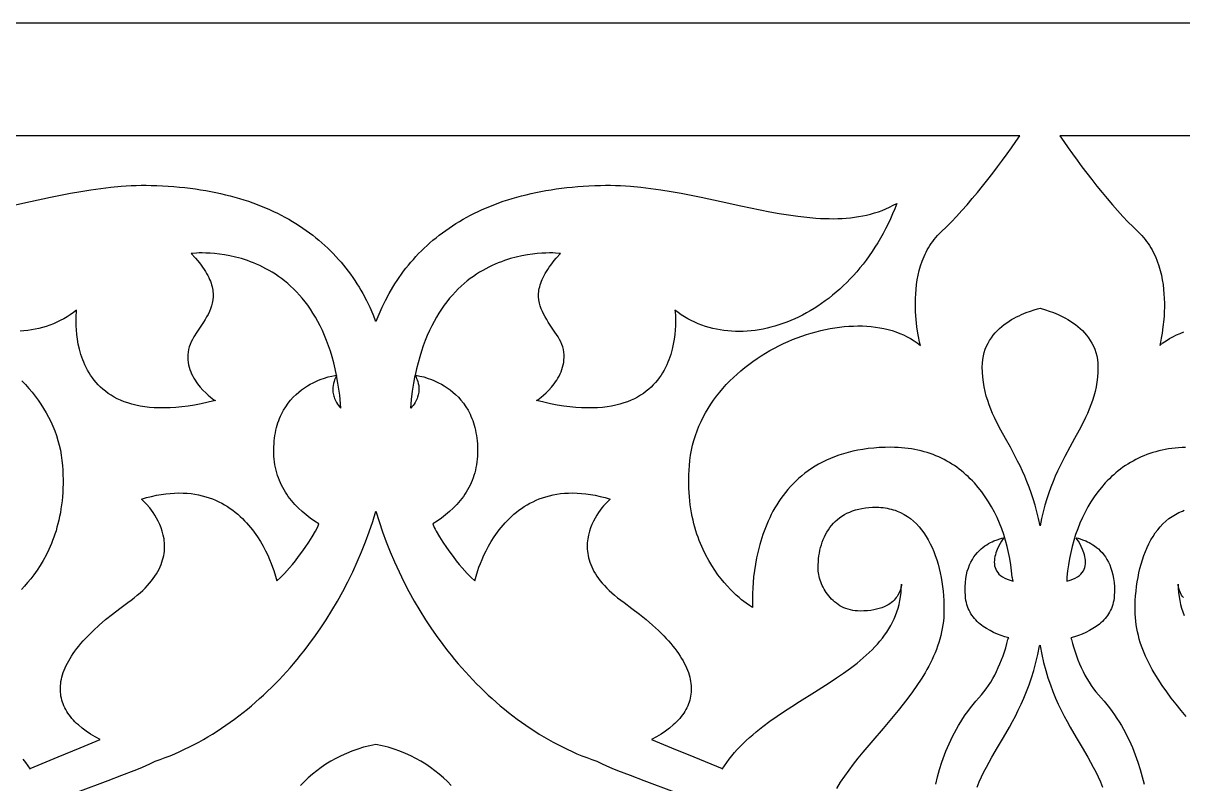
# Model space of a CAD drawing. Extents: x -54 to 62, y -44 to -4.
# Drawn here: x -27.95 to 3.61, y -24.92 to -4.2 of the extents above; entities that cross this region are included whole.
import ezdxf

# ---------------------------------------------------------------- set-up
doc = ezdxf.new("R2010")
doc.units = 0
doc.header["$MEASUREMENT"] = 0
doc.layers.add('LAYER_1', color=18, linetype='CONTINUOUS')

msp = doc.modelspace()

# ---------------------------------------------------------------- linework, layer by layer
at = {"layer": 'LAYER_1'}
for points in [[(61.976, -4.203), (-54.476, -4.203)], [(-3.112, -24.927), (-3.064, -24.73), (-3.008, -24.53), (-2.944, -24.33), (-2.873, -24.129), (-2.833, -24.028), (-2.792, -23.927), (-2.748, -23.827), (-2.702, -23.727), (-2.653, -23.627), (-2.602, -23.527), (-2.548, -23.429), (-2.492, -23.33), (-2.433, -23.233), (-2.371, -23.136), (-2.307, -23.04), (-2.239, -22.945), (-2.169, -22.851), (-2.096, -22.759), (-2.02, -22.667), (-1.94, -22.577), (-1.869, -22.497), (-1.801, -22.414), (-1.737, -22.328), (-1.675, -22.239), (-1.616, -22.147), (-1.56, -22.052), (-1.506, -21.955), (-1.456, -21.856), (-1.408, -21.754), (-1.363, -21.65), (-1.32, -21.544), (-1.28, -21.436), (-1.243, -21.326), (-1.208, -21.214), (-1.176, -21.1), (-1.146, -20.985), (-1.143, -20.973), (-1.137, -20.96), (-1.124, -20.944), (-1.228, -20.913), (-1.332, -20.878), (-1.435, -20.839), (-1.536, -20.795), (-1.634, -20.745), (-1.729, -20.691), (-1.82, -20.631), (-1.864, -20.599), (-1.906, -20.566), (-1.946, -20.531), (-1.985, -20.494), (-2.022, -20.456), (-2.058, -20.417), (-2.091, -20.375), (-2.123, -20.332), (-2.152, -20.288), (-2.179, -20.241), (-2.204, -20.193), (-2.227, -20.143), (-2.247, -20.092), (-2.264, -20.038), (-2.278, -19.982), (-2.29, -19.925), (-2.299, -19.866), (-2.304, -19.804), (-2.312, -19.675), (-2.312, -19.552), (-2.306, -19.437), (-2.293, -19.328), (-2.275, -19.226), (-2.252, -19.13), (-2.223, -19.041), (-2.191, -18.957), (-2.154, -18.88), (-2.114, -18.807), (-2.072, -18.741), (-2.026, -18.679), (-1.978, -18.622), (-1.929, -18.57), (-1.879, -18.523), (-1.827, -18.48), (-1.776, -18.441), (-1.724, -18.406), (-1.673, -18.375), (-1.623, -18.348), (-1.574, -18.324), (-1.528, -18.303), (-1.442, -18.269), (-1.369, -18.246), (-1.312, -18.232), (-1.262, -18.222), (-1.292, -18.264), (-1.323, -18.312), (-1.36, -18.375), (-1.4, -18.451), (-1.439, -18.537), (-1.474, -18.63), (-1.488, -18.679), (-1.5, -18.728), (-1.51, -18.778), (-1.515, -18.829), (-1.518, -18.88), (-1.516, -18.93), (-1.509, -18.98), (-1.497, -19.028), (-1.48, -19.076), (-1.456, -19.122), (-1.426, -19.166), (-1.39, -19.208), (-1.346, -19.247), (-1.294, -19.284), (-1.234, -19.318), (-1.165, -19.348), (-1.088, -19.374), (-1, -19.397), (-1.017, -19.35), (-1.026, -19.316), (-1.029, -19.287), (-1.046, -19.118), (-1.069, -18.95), (-1.096, -18.783), (-1.13, -18.617), (-1.168, -18.453), (-1.212, -18.291), (-1.262, -18.131), (-1.317, -17.974), (-1.377, -17.819), (-1.443, -17.668), (-1.514, -17.52), (-1.591, -17.376), (-1.674, -17.236), (-1.762, -17.1), (-1.856, -16.969), (-1.956, -16.844), (-2.061, -16.723), (-2.115, -16.665), (-2.172, -16.608), (-2.229, -16.552), (-2.288, -16.499), (-2.348, -16.446), (-2.41, -16.396), (-2.474, -16.346), (-2.538, -16.299), (-2.604, -16.253), (-2.672, -16.209), (-2.741, -16.167), (-2.811, -16.127), (-2.883, -16.088), (-2.957, -16.052), (-3.032, -16.017), (-3.108, -15.984), (-3.186, -15.953), (-3.265, -15.925), (-3.345, -15.898), (-3.428, -15.874), (-3.511, -15.851), (-3.596, -15.831), (-3.683, -15.813), (-3.771, -15.797), (-3.86, -15.784), (-3.951, -15.773), (-4.044, -15.764), (-4.138, -15.758), (-4.233, -15.755), (-4.33, -15.753), (-4.491, -15.756), (-4.648, -15.762), (-4.8, -15.774), (-4.948, -15.789), (-5.092, -15.809), (-5.231, -15.833), (-5.365, -15.861), (-5.496, -15.892), (-5.623, -15.928), (-5.745, -15.967), (-5.864, -16.009), (-5.978, -16.055), (-6.089, -16.104), (-6.196, -16.156), (-6.299, -16.211), (-6.398, -16.269), (-6.494, -16.33), (-6.586, -16.394), (-6.675, -16.46), (-6.761, -16.528), (-6.843, -16.599), (-6.921, -16.672), (-6.997, -16.747), (-7.069, -16.823), (-7.138, -16.902), (-7.205, -16.982), (-7.268, -17.064), (-7.328, -17.148), (-7.386, -17.232), (-7.44, -17.318), (-7.492, -17.405), (-7.542, -17.493), (-7.588, -17.582), (-7.632, -17.672), (-7.674, -17.762), (-7.713, -17.853), (-7.75, -17.944), (-7.785, -18.036), (-7.818, -18.127), (-7.848, -18.219), (-7.902, -18.402), (-7.949, -18.583), (-7.988, -18.762), (-8.021, -18.938), (-8.047, -19.11), (-8.068, -19.277), (-8.083, -19.438), (-8.093, -19.592), (-8.099, -19.738), (-8.102, -19.875), (-8.101, -20.002), (-8.097, -20.118), (-8.18, -20.066), (-8.275, -19.999), (-8.397, -19.903), (-8.466, -19.845), (-8.54, -19.779), (-8.618, -19.706), (-8.699, -19.625), (-8.782, -19.536), (-8.867, -19.44), (-8.953, -19.336), (-9.039, -19.223), (-9.124, -19.103), (-9.208, -18.974), (-9.29, -18.837), (-9.369, -18.692), (-9.444, -18.538), (-9.515, -18.375), (-9.549, -18.291), (-9.581, -18.204), (-9.611, -18.115), (-9.641, -18.024), (-9.668, -17.93), (-9.694, -17.835), (-9.718, -17.737), (-9.739, -17.637), (-9.759, -17.534), (-9.777, -17.429), (-9.793, -17.322), (-9.806, -17.213), (-9.817, -17.101), (-9.825, -16.987), (-9.831, -16.87), (-9.834, -16.751), (-9.834, -16.63), (-9.831, -16.506), (-9.826, -16.38), (-9.817, -16.251), (-9.804, -16.11), (-9.785, -15.97), (-9.76, -15.833), (-9.73, -15.697), (-9.694, -15.564), (-9.654, -15.433), (-9.608, -15.304), (-9.557, -15.178), (-9.501, -15.053), (-9.441, -14.932), (-9.377, -14.812), (-9.308, -14.695), (-9.235, -14.581), (-9.158, -14.468), (-9.077, -14.359), (-8.992, -14.252), (-8.904, -14.148), (-8.813, -14.046), (-8.718, -13.947), (-8.62, -13.851), (-8.519, -13.758), (-8.415, -13.668), (-8.309, -13.58), (-8.2, -13.496), (-8.089, -13.414), (-7.976, -13.335), (-7.86, -13.26), (-7.743, -13.187), (-7.624, -13.118), (-7.503, -13.052), (-7.381, -12.989), (-7.258, -12.929), (-7.133, -12.872), (-7.008, -12.819), (-6.881, -12.77), (-6.754, -12.723), (-6.627, -12.68), (-6.499, -12.641), (-6.37, -12.605), (-6.242, -12.573), (-6.114, -12.544), (-5.986, -12.519), (-5.858, -12.498), (-5.731, -12.481), (-5.605, -12.467), (-5.479, -12.457), (-5.354, -12.451), (-5.231, -12.449), (-5.108, -12.45), (-4.988, -12.456), (-4.868, -12.466), (-4.751, -12.48), (-4.635, -12.498), (-4.521, -12.52), (-4.41, -12.546), (-4.301, -12.577), (-4.194, -12.612), (-4.09, -12.651), (-3.988, -12.694), (-3.89, -12.742), (-3.795, -12.794), (-3.703, -12.851), (-3.614, -12.912), (-3.529, -12.978), (-3.55, -12.888), (-3.573, -12.783), (-3.598, -12.642), (-3.623, -12.472), (-3.645, -12.276), (-3.654, -12.17), (-3.66, -12.059), (-3.664, -11.943), (-3.665, -11.825), (-3.663, -11.703), (-3.658, -11.578), (-3.648, -11.452), (-3.633, -11.324), (-3.614, -11.196), (-3.589, -11.067), (-3.559, -10.938), (-3.523, -10.81), (-3.48, -10.684), (-3.43, -10.559), (-3.402, -10.498), (-3.372, -10.438), (-3.341, -10.378), (-3.307, -10.319), (-3.271, -10.261), (-3.234, -10.203), (-3.194, -10.147), (-3.152, -10.092), (-3.107, -10.039), (-3.061, -9.986), (-3.012, -9.935), (-2.96, -9.885), (-2.823, -9.753), (-2.684, -9.612), (-2.544, -9.464), (-2.402, -9.309), (-2.259, -9.148), (-2.117, -8.982), (-1.975, -8.812), (-1.835, -8.639), (-1.696, -8.464), (-1.56, -8.289), (-1.427, -8.113), (-1.297, -7.938), (-1.171, -7.765), (-1.05, -7.595), (-0.934, -7.429), (-0.825, -7.268), (-35.875, -7.268)], [(35.322, -7.268), (0.269, -7.268), (0.378, -7.429), (0.492, -7.595), (0.613, -7.765), (0.738, -7.938), (0.867, -8.113), (1, -8.289), (1.136, -8.464), (1.274, -8.639), (1.414, -8.812), (1.556, -8.982), (1.698, -9.148), (1.84, -9.309), (1.981, -9.464), (2.121, -9.612), (2.259, -9.753), (2.395, -9.885), (2.447, -9.935), (2.496, -9.986), (2.542, -10.039), (2.587, -10.092), (2.629, -10.147), (2.669, -10.203), (2.707, -10.261), (2.743, -10.319), (2.777, -10.378), (2.808, -10.438), (2.866, -10.559), (2.917, -10.684), (2.961, -10.81), (2.998, -10.938), (3.029, -11.067), (3.055, -11.196), (3.075, -11.324), (3.09, -11.452), (3.101, -11.578), (3.108, -11.703), (3.111, -11.825), (3.111, -11.943), (3.108, -12.059), (3.102, -12.17), (3.094, -12.276), (3.074, -12.472), (3.051, -12.642), (3.027, -12.783), (3.006, -12.888), (2.985, -12.978), (3.069, -12.912), (3.157, -12.851), (3.247, -12.794), (3.342, -12.742), (3.439, -12.694), (3.539, -12.651), (3.642, -12.612)], [(-28.283, -9.175), (-27.748, -9.058), (-27.206, -8.942), (-26.933, -8.887), (-26.66, -8.834), (-26.386, -8.785), (-26.111, -8.741), (-25.837, -8.702), (-25.562, -8.669), (-25.288, -8.644), (-25.151, -8.634), (-25.015, -8.627), (-24.878, -8.621), (-24.742, -8.618), (-24.606, -8.618), (-24.47, -8.62), (-24.312, -8.625), (-24.155, -8.632), (-24.001, -8.641), (-23.849, -8.653), (-23.699, -8.666), (-23.552, -8.681), (-23.406, -8.699), (-23.263, -8.718), (-23.121, -8.739), (-22.982, -8.763), (-22.845, -8.788), (-22.71, -8.815), (-22.577, -8.844), (-22.446, -8.874), (-22.317, -8.907), (-22.19, -8.941), (-22.065, -8.978), (-21.942, -9.016), (-21.822, -9.055), (-21.703, -9.097), (-21.586, -9.14), (-21.471, -9.185), (-21.359, -9.231), (-21.248, -9.279), (-21.139, -9.329), (-21.032, -9.381), (-20.927, -9.434), (-20.825, -9.488), (-20.724, -9.544), (-20.625, -9.602), (-20.528, -9.661), (-20.432, -9.722), (-20.339, -9.784), (-20.248, -9.847), (-20.158, -9.912), (-20.071, -9.978), (-19.985, -10.046), (-19.901, -10.115), (-19.82, -10.186), (-19.74, -10.257), (-19.661, -10.33), (-19.585, -10.405), (-19.511, -10.48), (-19.438, -10.557), (-19.367, -10.635), (-19.298, -10.715), (-19.231, -10.795), (-19.165, -10.877), (-19.102, -10.959), (-19.04, -11.043), (-18.98, -11.128), (-18.921, -11.214), (-18.865, -11.301), (-18.81, -11.389), (-18.757, -11.478), (-18.706, -11.569), (-18.608, -11.752), (-18.518, -11.939), (-18.434, -12.129), (-18.357, -12.323), (-18.35, -12.288), (-18.342, -12.323), (-18.264, -12.129), (-18.18, -11.939), (-18.089, -11.752), (-17.991, -11.569), (-17.887, -11.389), (-17.832, -11.301), (-17.775, -11.214), (-17.717, -11.128), (-17.657, -11.043), (-17.595, -10.959), (-17.532, -10.877), (-17.466, -10.795), (-17.399, -10.715), (-17.33, -10.635), (-17.259, -10.557), (-17.187, -10.48), (-17.113, -10.405), (-17.036, -10.33), (-16.958, -10.257), (-16.879, -10.186), (-16.797, -10.115), (-16.713, -10.046), (-16.628, -9.978), (-16.541, -9.912), (-16.451, -9.847), (-16.36, -9.784), (-16.267, -9.722), (-16.172, -9.661), (-16.076, -9.602), (-15.977, -9.544), (-15.876, -9.488), (-15.774, -9.434), (-15.669, -9.381), (-15.563, -9.329), (-15.454, -9.279), (-15.344, -9.231), (-15.231, -9.185), (-15.117, -9.14), (-15, -9.097), (-14.882, -9.055), (-14.761, -9.016), (-14.639, -8.978), (-14.514, -8.941), (-14.387, -8.907), (-14.259, -8.874), (-14.128, -8.844), (-13.995, -8.815), (-13.86, -8.788), (-13.723, -8.763), (-13.584, -8.739), (-13.443, -8.718), (-13.299, -8.699), (-13.154, -8.681), (-13.006, -8.666), (-12.857, -8.653), (-12.705, -8.641), (-12.551, -8.632), (-12.394, -8.625), (-12.236, -8.62), (-12.1, -8.618), (-11.964, -8.618), (-11.827, -8.621), (-11.69, -8.627), (-11.553, -8.634), (-11.416, -8.644), (-11.142, -8.669), (-10.867, -8.702), (-10.592, -8.741), (-10.317, -8.785), (-10.043, -8.834), (-9.77, -8.887), (-9.497, -8.942), (-8.955, -9.058), (-8.419, -9.175), (-7.892, -9.286), (-7.631, -9.337), (-7.373, -9.384), (-7.119, -9.425), (-6.867, -9.461), (-6.618, -9.49), (-6.374, -9.511), (-6.253, -9.519), (-6.133, -9.524), (-6.013, -9.527), (-5.895, -9.528), (-5.778, -9.525), (-5.663, -9.521), (-5.548, -9.513), (-5.434, -9.502), (-5.322, -9.489), (-5.21, -9.472), (-5.1, -9.452), (-4.992, -9.429), (-4.884, -9.403), (-4.778, -9.372), (-4.673, -9.339), (-4.57, -9.301), (-4.467, -9.259), (-4.367, -9.214), (-4.268, -9.164), (-4.17, -9.11), (-4.226, -9.255), (-4.285, -9.396), (-4.346, -9.535), (-4.41, -9.67), (-4.476, -9.803), (-4.545, -9.933), (-4.617, -10.061), (-4.69, -10.185), (-4.766, -10.306), (-4.844, -10.425), (-4.923, -10.54), (-5.005, -10.653), (-5.089, -10.762), (-5.175, -10.869), (-5.262, -10.972), (-5.351, -11.073), (-5.442, -11.17), (-5.535, -11.264), (-5.628, -11.356), (-5.724, -11.444), (-5.82, -11.529), (-5.918, -11.611), (-6.017, -11.69), (-6.117, -11.766), (-6.218, -11.838), (-6.32, -11.907), (-6.423, -11.973), (-6.527, -12.036), (-6.632, -12.096), (-6.737, -12.152), (-6.843, -12.206), (-6.95, -12.255), (-7.057, -12.302), (-7.164, -12.345), (-7.272, -12.385), (-7.38, -12.422), (-7.488, -12.455), (-7.596, -12.485), (-7.704, -12.511), (-7.812, -12.534), (-7.921, -12.554), (-8.029, -12.57), (-8.136, -12.583), (-8.244, -12.592), (-8.35, -12.598), (-8.457, -12.6), (-8.563, -12.599), (-8.668, -12.594), (-8.773, -12.586), (-8.877, -12.574), (-8.98, -12.558), (-9.082, -12.539), (-9.183, -12.516), (-9.283, -12.49), (-9.382, -12.46), (-9.48, -12.426), (-9.576, -12.389), (-9.672, -12.348), (-9.765, -12.303), (-9.858, -12.255), (-9.948, -12.202), (-10.037, -12.146), (-10.125, -12.087), (-10.21, -12.023), (-10.206, -12.062), (-10.199, -12.172), (-10.196, -12.25), (-10.195, -12.341), (-10.198, -12.444), (-10.204, -12.557), (-10.215, -12.679), (-10.231, -12.808), (-10.255, -12.943), (-10.286, -13.082), (-10.305, -13.153), (-10.326, -13.224), (-10.349, -13.296), (-10.375, -13.368), (-10.404, -13.439), (-10.435, -13.511), (-10.469, -13.582), (-10.506, -13.652), (-10.547, -13.722), (-10.59, -13.791), (-10.637, -13.858), (-10.687, -13.925), (-10.741, -13.989), (-10.799, -14.052), (-10.86, -14.113), (-10.925, -14.172), (-10.994, -14.229), (-11.068, -14.284), (-11.146, -14.335), (-11.228, -14.384), (-11.315, -14.43), (-11.406, -14.473), (-11.502, -14.512), (-11.603, -14.547), (-11.709, -14.579), (-11.82, -14.607), (-11.936, -14.631), (-12.058, -14.651), (-12.185, -14.666), (-12.318, -14.676), (-12.456, -14.682), (-12.6, -14.682), (-12.75, -14.677), (-12.907, -14.667), (-13.069, -14.651), (-13.238, -14.63), (-13.413, -14.602), (-13.594, -14.568), (-13.783, -14.528), (-13.978, -14.482), (-13.942, -14.457), (-13.848, -14.384), (-13.786, -14.332), (-13.717, -14.269), (-13.645, -14.195), (-13.57, -14.113), (-13.497, -14.021), (-13.462, -13.972), (-13.428, -13.921), (-13.395, -13.867), (-13.365, -13.812), (-13.336, -13.755), (-13.311, -13.696), (-13.288, -13.635), (-13.268, -13.573), (-13.252, -13.508), (-13.239, -13.443), (-13.231, -13.375), (-13.227, -13.306), (-13.228, -13.236), (-13.235, -13.164), (-13.246, -13.092), (-13.265, -13.022), (-13.289, -12.952), (-13.319, -12.884), (-13.353, -12.817), (-13.391, -12.749), (-13.432, -12.683), (-13.476, -12.616), (-13.658, -12.345), (-13.702, -12.276), (-13.744, -12.205), (-13.783, -12.133), (-13.819, -12.059), (-13.851, -11.983), (-13.877, -11.905), (-13.898, -11.825), (-13.913, -11.742), (-13.92, -11.657), (-13.921, -11.613), (-13.92, -11.568), (-13.916, -11.523), (-13.911, -11.477), (-13.903, -11.43), (-13.892, -11.382), (-13.879, -11.333), (-13.864, -11.284), (-13.845, -11.233), (-13.824, -11.181), (-13.801, -11.129), (-13.774, -11.075), (-13.744, -11.02), (-13.711, -10.964), (-13.674, -10.908), (-13.635, -10.85), (-13.592, -10.79), (-13.545, -10.73), (-13.495, -10.668), (-13.441, -10.605), (-13.322, -10.476), (-13.358, -10.472), (-13.461, -10.465), (-13.535, -10.462), (-13.623, -10.461), (-13.723, -10.463), (-13.834, -10.468), (-13.957, -10.477), (-14.088, -10.492), (-14.228, -10.512), (-14.376, -10.539), (-14.53, -10.573), (-14.689, -10.616), (-14.77, -10.641), (-14.852, -10.669), (-14.935, -10.699), (-15.019, -10.731), (-15.103, -10.766), (-15.187, -10.805), (-15.272, -10.846), (-15.357, -10.89), (-15.443, -10.937), (-15.528, -10.988), (-15.612, -11.041), (-15.697, -11.099), (-15.781, -11.16), (-15.864, -11.224), (-15.946, -11.293), (-16.028, -11.365), (-16.109, -11.442), (-16.188, -11.522), (-16.267, -11.607), (-16.344, -11.696), (-16.419, -11.789), (-16.493, -11.887), (-16.565, -11.989), (-16.635, -12.097), (-16.703, -12.209), (-16.768, -12.326), (-16.832, -12.448), (-16.893, -12.575), (-16.951, -12.708), (-17.007, -12.845), (-17.06, -12.989), (-17.11, -13.138), (-17.157, -13.292), (-17.201, -13.453), (-17.241, -13.619), (-17.278, -13.791), (-17.229, -13.798), (-17.152, -13.814), (-17.049, -13.839), (-16.927, -13.877), (-16.86, -13.901), (-16.79, -13.929), (-16.717, -13.961), (-16.642, -13.997), (-16.565, -14.038), (-16.488, -14.083), (-16.41, -14.133), (-16.332, -14.189), (-16.255, -14.25), (-16.18, -14.317), (-16.106, -14.39), (-16.035, -14.469), (-15.967, -14.555), (-15.903, -14.647), (-15.843, -14.746), (-15.788, -14.853), (-15.762, -14.909), (-15.738, -14.967), (-15.715, -15.027), (-15.694, -15.088), (-15.674, -15.152), (-15.656, -15.218), (-15.64, -15.286), (-15.626, -15.356), (-15.614, -15.428), (-15.604, -15.502), (-15.596, -15.578), (-15.589, -15.657), (-15.586, -15.738), (-15.584, -15.821), (-15.585, -15.906), (-15.588, -15.994), (-15.594, -16.074), (-15.602, -16.152), (-15.613, -16.228), (-15.626, -16.304), (-15.642, -16.377), (-15.661, -16.449), (-15.682, -16.52), (-15.705, -16.589), (-15.731, -16.657), (-15.759, -16.723), (-15.789, -16.788), (-15.821, -16.852), (-15.855, -16.914), (-15.892, -16.974), (-15.93, -17.033), (-15.97, -17.091), (-16.011, -17.148), (-16.055, -17.203), (-16.1, -17.257), (-16.146, -17.309), (-16.244, -17.41), (-16.347, -17.506), (-16.455, -17.597), (-16.568, -17.684), (-16.685, -17.765), (-16.805, -17.842), (-16.76, -17.938), (-16.736, -17.987), (-16.71, -18.035), (-16.618, -18.191), (-16.525, -18.339), (-16.432, -18.478), (-16.34, -18.608), (-16.25, -18.729), (-16.164, -18.841), (-16.081, -18.943), (-16.002, -19.035), (-15.864, -19.189), (-15.756, -19.302), (-15.661, -19.394), (-15.625, -19.26), (-15.577, -19.11), (-15.545, -19.018), (-15.506, -18.917), (-15.461, -18.808), (-15.409, -18.693), (-15.35, -18.572), (-15.284, -18.448), (-15.21, -18.321), (-15.128, -18.192), (-15.039, -18.064), (-14.991, -18), (-14.94, -17.937), (-14.888, -17.874), (-14.833, -17.812), (-14.776, -17.752), (-14.717, -17.692), (-14.656, -17.634), (-14.592, -17.577), (-14.525, -17.522), (-14.456, -17.469), (-14.385, -17.417), (-14.311, -17.368), (-14.235, -17.321), (-14.156, -17.277), (-14.074, -17.235), (-13.99, -17.196), (-13.903, -17.16), (-13.813, -17.127), (-13.721, -17.098), (-13.625, -17.072), (-13.527, -17.049), (-13.426, -17.031), (-13.322, -17.016), (-13.215, -17.006), (-13.105, -16.999), (-12.992, -16.998), (-12.876, -17), (-12.757, -17.008), (-12.634, -17.021), (-12.509, -17.038), (-12.38, -17.061), (-12.248, -17.09), (-12.112, -17.124), (-11.974, -17.163), (-12.04, -17.226), (-12.111, -17.302), (-12.153, -17.35), (-12.197, -17.405), (-12.244, -17.466), (-12.291, -17.532), (-12.338, -17.605), (-12.384, -17.682), (-12.428, -17.765), (-12.469, -17.853), (-12.506, -17.945), (-12.538, -18.042), (-12.565, -18.143), (-12.584, -18.248), (-12.591, -18.302), (-12.596, -18.357), (-12.598, -18.412), (-12.599, -18.469), (-12.596, -18.526), (-12.592, -18.584), (-12.584, -18.643), (-12.574, -18.702), (-12.561, -18.762), (-12.545, -18.822), (-12.525, -18.884), (-12.502, -18.945), (-12.476, -19.008), (-12.447, -19.07), (-12.414, -19.134), (-12.377, -19.197), (-12.336, -19.261), (-12.291, -19.326), (-12.242, -19.39), (-12.189, -19.456), (-12.131, -19.521), (-12.069, -19.586), (-12.002, -19.652), (-11.931, -19.718), (-11.854, -19.784), (-11.773, -19.851), (-11.687, -19.917), (-11.595, -19.983), (-11.38, -20.14), (-11.179, -20.294), (-10.992, -20.446), (-10.82, -20.595), (-10.662, -20.742), (-10.517, -20.886), (-10.449, -20.958), (-10.386, -21.028), (-10.325, -21.098), (-10.268, -21.168), (-10.213, -21.236), (-10.163, -21.304), (-10.115, -21.372), (-10.07, -21.439), (-10.029, -21.505), (-9.991, -21.57), (-9.956, -21.635), (-9.924, -21.699), (-9.895, -21.763), (-9.869, -21.826), (-9.846, -21.888), (-9.826, -21.95), (-9.809, -22.011), (-9.795, -22.071), (-9.783, -22.131), (-9.775, -22.19), (-9.769, -22.248), (-9.767, -22.306), (-9.767, -22.363), (-9.769, -22.419), (-9.775, -22.474), (-9.783, -22.529), (-9.794, -22.584), (-9.807, -22.637), (-9.823, -22.69), (-9.842, -22.742), (-9.863, -22.794), (-9.887, -22.845), (-9.913, -22.895), (-9.942, -22.945), (-9.973, -22.993), (-10.007, -23.041), (-10.043, -23.089), (-10.081, -23.135), (-10.122, -23.181), (-10.165, -23.227), (-10.21, -23.271), (-10.258, -23.315), (-10.359, -23.401), (-10.47, -23.484), (-10.589, -23.564), (-10.716, -23.641), (-10.852, -23.715), (-10.305, -23.935), (-9.696, -24.183), (-8.928, -24.499), (-8.928, -24.522), (-8.866, -24.427), (-8.802, -24.334), (-8.734, -24.243), (-8.663, -24.154), (-8.589, -24.067), (-8.513, -23.981), (-8.434, -23.898), (-8.352, -23.817), (-8.268, -23.737), (-8.182, -23.658), (-8.094, -23.581), (-8.004, -23.506), (-7.818, -23.359), (-7.627, -23.216), (-7.431, -23.078), (-7.231, -22.943), (-7.028, -22.81), (-6.823, -22.68), (-6.413, -22.422), (-6.009, -22.165), (-5.812, -22.035), (-5.62, -21.903), (-5.434, -21.768), (-5.254, -21.63), (-5.168, -21.56), (-5.083, -21.488), (-5.001, -21.416), (-4.922, -21.342), (-4.844, -21.267), (-4.77, -21.19), (-4.698, -21.112), (-4.63, -21.033), (-4.564, -20.952), (-4.502, -20.869), (-4.443, -20.784), (-4.387, -20.698), (-4.336, -20.61), (-4.288, -20.519), (-4.244, -20.426), (-4.204, -20.332), (-4.168, -20.235), (-4.136, -20.135), (-4.109, -20.033), (-4.087, -19.929), (-4.069, -19.822), (-4.056, -19.712), (-4.049, -19.6), (-4.046, -19.484), (-4.048, -19.516), (-4.053, -19.552), (-4.064, -19.598), (-4.08, -19.653), (-4.105, -19.715), (-4.14, -19.78), (-4.162, -19.814), (-4.186, -19.848), (-4.214, -19.882), (-4.246, -19.916), (-4.281, -19.949), (-4.32, -19.982), (-4.363, -20.013), (-4.411, -20.043), (-4.463, -20.072), (-4.519, -20.098), (-4.581, -20.123), (-4.648, -20.145), (-4.72, -20.164), (-4.798, -20.181), (-4.881, -20.194), (-4.971, -20.204), (-5.066, -20.21), (-5.168, -20.212), (-5.238, -20.21), (-5.306, -20.204), (-5.371, -20.194), (-5.435, -20.181), (-5.496, -20.164), (-5.555, -20.144), (-5.612, -20.121), (-5.666, -20.095), (-5.719, -20.067), (-5.769, -20.035), (-5.817, -20.001), (-5.863, -19.965), (-5.907, -19.927), (-5.948, -19.887), (-5.987, -19.845), (-6.024, -19.802), (-6.059, -19.757), (-6.092, -19.711), (-6.122, -19.664), (-6.15, -19.616), (-6.176, -19.567), (-6.199, -19.518), (-6.221, -19.468), (-6.24, -19.418), (-6.257, -19.368), (-6.272, -19.318), (-6.284, -19.269), (-6.294, -19.22), (-6.302, -19.171), (-6.308, -19.123), (-6.311, -19.076), (-6.312, -19.031), (-6.311, -18.95), (-6.307, -18.87), (-6.3, -18.79), (-6.291, -18.712), (-6.279, -18.634), (-6.264, -18.557), (-6.246, -18.482), (-6.225, -18.408), (-6.201, -18.335), (-6.174, -18.264), (-6.144, -18.195), (-6.111, -18.128), (-6.075, -18.062), (-6.035, -17.999), (-5.993, -17.938), (-5.947, -17.88), (-5.897, -17.824), (-5.845, -17.771), (-5.789, -17.721), (-5.729, -17.674), (-5.666, -17.629), (-5.599, -17.588), (-5.528, -17.551), (-5.454, -17.517), (-5.376, -17.486), (-5.295, -17.459), (-5.209, -17.437), (-5.12, -17.418), (-5.027, -17.403), (-4.93, -17.393), (-4.829, -17.387), (-4.724, -17.386), (-4.663, -17.387), (-4.603, -17.391), (-4.544, -17.397), (-4.487, -17.404), (-4.431, -17.413), (-4.375, -17.425), (-4.321, -17.438), (-4.268, -17.453), (-4.216, -17.47), (-4.165, -17.489), (-4.067, -17.531), (-3.973, -17.58), (-3.883, -17.636), (-3.798, -17.697), (-3.717, -17.765), (-3.639, -17.838), (-3.566, -17.916), (-3.497, -17.999), (-3.432, -18.087), (-3.371, -18.18), (-3.314, -18.277), (-3.26, -18.378), (-3.211, -18.482), (-3.165, -18.59), (-3.123, -18.701), (-3.084, -18.815), (-3.049, -18.932), (-3.018, -19.051), (-2.99, -19.172), (-2.966, -19.295), (-2.945, -19.419), (-2.927, -19.545), (-2.913, -19.671), (-2.902, -19.799), (-2.894, -19.927), (-2.889, -20.055), (-2.888, -20.182), (-2.889, -20.285), (-2.895, -20.387), (-2.904, -20.487), (-2.917, -20.587), (-2.933, -20.686), (-2.952, -20.783), (-2.975, -20.88), (-3, -20.976), (-3.029, -21.071), (-3.06, -21.166), (-3.095, -21.259), (-3.131, -21.352), (-3.171, -21.444), (-3.213, -21.535), (-3.257, -21.626), (-3.303, -21.716), (-3.352, -21.805), (-3.402, -21.894), (-3.509, -22.069), (-3.623, -22.242), (-3.743, -22.414), (-3.869, -22.583), (-3.998, -22.751), (-4.131, -22.917), (-4.267, -23.083), (-4.545, -23.41), (-4.823, -23.735), (-5.095, -24.06), (-5.228, -24.222), (-5.356, -24.385), (-5.48, -24.548), (-5.598, -24.712), (-5.71, -24.877), (-5.814, -25.043)], [(-27.959, -24.243), (-27.891, -24.334), (-27.825, -24.427), (-27.764, -24.522), (-27.764, -24.499), (-27.001, -24.183), (-26.397, -23.935), (-25.855, -23.715), (-25.99, -23.641), (-26.117, -23.564), (-26.236, -23.484), (-26.347, -23.401), (-26.449, -23.315), (-26.496, -23.271), (-26.542, -23.227), (-26.585, -23.181), (-26.625, -23.135), (-26.664, -23.089), (-26.699, -23.041), (-26.733, -22.993), (-26.764, -22.945), (-26.793, -22.895), (-26.819, -22.845), (-26.843, -22.794), (-26.864, -22.742), (-26.883, -22.69), (-26.899, -22.637), (-26.912, -22.584), (-26.923, -22.529), (-26.931, -22.474), (-26.936, -22.419), (-26.939, -22.363), (-26.939, -22.306), (-26.936, -22.248), (-26.93, -22.19), (-26.922, -22.131), (-26.91, -22.071), (-26.896, -22.011), (-26.879, -21.95), (-26.859, -21.888), (-26.836, -21.826), (-26.81, -21.763), (-26.781, -21.699), (-26.748, -21.635), (-26.713, -21.57), (-26.675, -21.505), (-26.633, -21.439), (-26.589, -21.372), (-26.541, -21.304), (-26.49, -21.236), (-26.436, -21.168), (-26.378, -21.098), (-26.317, -21.028), (-26.253, -20.958), (-26.186, -20.886), (-26.04, -20.742), (-25.881, -20.595), (-25.709, -20.446), (-25.522, -20.294), (-25.32, -20.14), (-25.104, -19.983), (-25.013, -19.917), (-24.926, -19.851), (-24.845, -19.784), (-24.769, -19.718), (-24.697, -19.652), (-24.63, -19.586), (-24.568, -19.521), (-24.511, -19.456), (-24.458, -19.39), (-24.409, -19.326), (-24.364, -19.261), (-24.323, -19.197), (-24.286, -19.134), (-24.253, -19.07), (-24.224, -19.008), (-24.198, -18.945), (-24.175, -18.884), (-24.156, -18.822), (-24.14, -18.762), (-24.127, -18.702), (-24.117, -18.643), (-24.109, -18.584), (-24.105, -18.526), (-24.103, -18.469), (-24.103, -18.412), (-24.106, -18.357), (-24.111, -18.302), (-24.118, -18.248), (-24.137, -18.143), (-24.164, -18.042), (-24.197, -17.945), (-24.234, -17.853), (-24.275, -17.765), (-24.32, -17.682), (-24.366, -17.605), (-24.413, -17.532), (-24.461, -17.466), (-24.508, -17.405), (-24.594, -17.302), (-24.666, -17.226), (-24.732, -17.163), (-24.593, -17.124), (-24.458, -17.09), (-24.325, -17.061), (-24.196, -17.038), (-24.07, -17.021), (-23.948, -17.008), (-23.828, -17), (-23.712, -16.998), (-23.599, -16.999), (-23.489, -17.006), (-23.381, -17.016), (-23.277, -17.031), (-23.176, -17.049), (-23.078, -17.072), (-22.982, -17.098), (-22.89, -17.127), (-22.8, -17.16), (-22.713, -17.196), (-22.629, -17.235), (-22.547, -17.277), (-22.468, -17.321), (-22.392, -17.368), (-22.318, -17.417), (-22.247, -17.469), (-22.178, -17.522), (-22.111, -17.577), (-22.048, -17.634), (-21.986, -17.692), (-21.927, -17.752), (-21.87, -17.812), (-21.816, -17.874), (-21.763, -17.937), (-21.713, -18), (-21.665, -18.064), (-21.575, -18.192), (-21.494, -18.321), (-21.421, -18.448), (-21.355, -18.572), (-21.296, -18.693), (-21.244, -18.808), (-21.199, -18.917), (-21.161, -19.018), (-21.129, -19.11), (-21.081, -19.26), (-21.046, -19.394), (-20.949, -19.302), (-20.84, -19.189), (-20.701, -19.035), (-20.623, -18.943), (-20.54, -18.841), (-20.453, -18.729), (-20.363, -18.608), (-20.272, -18.478), (-20.179, -18.339), (-20.087, -18.191), (-19.996, -18.035), (-19.943, -17.938), (-19.92, -17.889), (-19.902, -17.842), (-20.02, -17.765), (-20.136, -17.684), (-20.248, -17.597), (-20.356, -17.506), (-20.459, -17.41), (-20.557, -17.309), (-20.604, -17.257), (-20.649, -17.203), (-20.693, -17.148), (-20.735, -17.091), (-20.775, -17.033), (-20.814, -16.974), (-20.85, -16.914), (-20.885, -16.852), (-20.918, -16.788), (-20.948, -16.723), (-20.977, -16.657), (-21.003, -16.589), (-21.027, -16.52), (-21.049, -16.449), (-21.068, -16.377), (-21.085, -16.304), (-21.099, -16.228), (-21.11, -16.152), (-21.119, -16.074), (-21.125, -15.994), (-21.128, -15.906), (-21.129, -15.821), (-21.127, -15.738), (-21.123, -15.657), (-21.116, -15.578), (-21.108, -15.502), (-21.097, -15.428), (-21.085, -15.356), (-21.07, -15.286), (-21.054, -15.218), (-21.035, -15.152), (-21.016, -15.088), (-20.994, -15.027), (-20.971, -14.967), (-20.947, -14.909), (-20.921, -14.853), (-20.865, -14.746), (-20.804, -14.647), (-20.739, -14.555), (-20.671, -14.469), (-20.599, -14.39), (-20.525, -14.317), (-20.449, -14.25), (-20.372, -14.189), (-20.293, -14.133), (-20.215, -14.083), (-20.137, -14.038), (-20.06, -13.997), (-19.985, -13.961), (-19.911, -13.929), (-19.841, -13.901), (-19.773, -13.877), (-19.65, -13.839), (-19.548, -13.814), (-19.47, -13.798), (-19.421, -13.791), (-19.458, -13.619), (-19.498, -13.453), (-19.542, -13.292), (-19.589, -13.138), (-19.639, -12.989), (-19.692, -12.845), (-19.748, -12.708), (-19.806, -12.575), (-19.867, -12.448), (-19.931, -12.326), (-19.996, -12.209), (-20.064, -12.097), (-20.134, -11.989), (-20.206, -11.887), (-20.28, -11.789), (-20.355, -11.696), (-20.432, -11.607), (-20.511, -11.522), (-20.59, -11.442), (-20.671, -11.365), (-20.752, -11.293), (-20.835, -11.224), (-20.918, -11.16), (-21.002, -11.099), (-21.087, -11.041), (-21.171, -10.988), (-21.256, -10.937), (-21.342, -10.89), (-21.427, -10.846), (-21.512, -10.805), (-21.596, -10.766), (-21.68, -10.731), (-21.764, -10.699), (-21.847, -10.669), (-21.929, -10.641), (-22.01, -10.616), (-22.169, -10.573), (-22.323, -10.539), (-22.471, -10.512), (-22.611, -10.492), (-22.742, -10.477), (-22.865, -10.468), (-22.976, -10.463), (-23.076, -10.461), (-23.164, -10.462), (-23.238, -10.465), (-23.341, -10.472), (-23.377, -10.476), (-23.259, -10.605), (-23.205, -10.668), (-23.155, -10.73), (-23.109, -10.79), (-23.066, -10.85), (-23.027, -10.908), (-22.99, -10.964), (-22.957, -11.02), (-22.928, -11.075), (-22.901, -11.129), (-22.877, -11.181), (-22.856, -11.233), (-22.838, -11.284), (-22.823, -11.333), (-22.81, -11.382), (-22.8, -11.43), (-22.792, -11.477), (-22.786, -11.523), (-22.783, -11.568), (-22.781, -11.613), (-22.782, -11.657), (-22.789, -11.742), (-22.804, -11.825), (-22.825, -11.905), (-22.851, -11.983), (-22.883, -12.059), (-22.918, -12.133), (-22.957, -12.205), (-22.999, -12.276), (-23.043, -12.345), (-23.225, -12.616), (-23.309, -12.749), (-23.346, -12.817), (-23.381, -12.884), (-23.41, -12.952), (-23.435, -13.022), (-23.453, -13.092), (-23.465, -13.164), (-23.472, -13.236), (-23.473, -13.306), (-23.47, -13.375), (-23.462, -13.443), (-23.45, -13.508), (-23.434, -13.573), (-23.414, -13.635), (-23.392, -13.696), (-23.366, -13.755), (-23.337, -13.812), (-23.307, -13.867), (-23.274, -13.921), (-23.24, -13.972), (-23.205, -14.021), (-23.131, -14.113), (-23.057, -14.195), (-22.983, -14.269), (-22.914, -14.332), (-22.852, -14.384), (-22.758, -14.457), (-22.721, -14.482), (-22.917, -14.528), (-23.105, -14.568), (-23.287, -14.602), (-23.463, -14.63), (-23.632, -14.651), (-23.794, -14.667), (-23.951, -14.677), (-24.101, -14.682), (-24.246, -14.682), (-24.384, -14.676), (-24.517, -14.666), (-24.644, -14.651), (-24.766, -14.631), (-24.883, -14.607), (-24.994, -14.579), (-25.1, -14.547), (-25.201, -14.512), (-25.298, -14.473), (-25.389, -14.43), (-25.476, -14.384), (-25.558, -14.335), (-25.636, -14.284), (-25.71, -14.229), (-25.779, -14.172), (-25.845, -14.113), (-25.906, -14.052), (-25.964, -13.989), (-26.018, -13.925), (-26.068, -13.858), (-26.115, -13.791), (-26.158, -13.722), (-26.199, -13.652), (-26.236, -13.582), (-26.27, -13.511), (-26.302, -13.439), (-26.33, -13.368), (-26.356, -13.296), (-26.38, -13.224), (-26.401, -13.153), (-26.42, -13.082), (-26.451, -12.943), (-26.474, -12.808), (-26.491, -12.679), (-26.502, -12.557), (-26.508, -12.444), (-26.511, -12.341), (-26.51, -12.25), (-26.507, -12.172), (-26.5, -12.062), (-26.496, -12.023), (-26.581, -12.087), (-26.669, -12.146), (-26.758, -12.202), (-26.848, -12.255), (-26.941, -12.303), (-27.034, -12.348), (-27.129, -12.389), (-27.226, -12.426), (-27.324, -12.46), (-27.423, -12.49), (-27.523, -12.516), (-27.624, -12.539), (-27.726, -12.558), (-27.829, -12.574), (-27.932, -12.586), (-28.037, -12.594)], [(-27.986, -13.947), (-27.891, -14.046), (-27.799, -14.148), (-27.711, -14.252), (-27.626, -14.359), (-27.545, -14.468), (-27.468, -14.581), (-27.394, -14.695), (-27.325, -14.812), (-27.26, -14.932), (-27.2, -15.053), (-27.144, -15.178), (-27.093, -15.304), (-27.047, -15.433), (-27.006, -15.564), (-26.97, -15.697), (-26.94, -15.833), (-26.915, -15.97), (-26.895, -16.11), (-26.882, -16.251), (-26.873, -16.38), (-26.868, -16.506), (-26.865, -16.63), (-26.865, -16.751), (-26.868, -16.87), (-26.874, -16.987), (-26.882, -17.101), (-26.893, -17.213), (-26.906, -17.322), (-26.922, -17.429), (-26.939, -17.534), (-26.959, -17.637), (-26.981, -17.737), (-27.005, -17.835), (-27.031, -17.93), (-27.058, -18.024), (-27.087, -18.115), (-27.118, -18.204), (-27.15, -18.291), (-27.184, -18.375), (-27.255, -18.538), (-27.33, -18.692), (-27.409, -18.837), (-27.491, -18.974), (-27.574, -19.103), (-27.66, -19.223), (-27.746, -19.336), (-27.832, -19.44), (-27.916, -19.536), (-28, -19.625)], [(3.689, -15.755), (3.593, -15.758), (3.499, -15.764), (3.405, -15.773), (3.314, -15.784), (3.224, -15.797), (3.135, -15.813), (3.048, -15.831), (2.962, -15.851), (2.878, -15.874), (2.796, -15.898), (2.715, -15.925), (2.635, -15.953), (2.557, -15.984), (2.48, -16.017), (2.405, -16.052), (2.331, -16.088), (2.259, -16.127), (2.188, -16.167), (2.118, -16.209), (2.05, -16.253), (1.984, -16.299), (1.919, -16.346), (1.855, -16.396), (1.793, -16.446), (1.732, -16.499), (1.673, -16.552), (1.615, -16.608), (1.559, -16.665), (1.504, -16.723), (1.398, -16.844), (1.298, -16.969), (1.203, -17.1), (1.114, -17.236), (1.031, -17.376), (0.953, -17.52), (0.881, -17.668), (0.814, -17.819), (0.753, -17.974), (0.697, -18.131), (0.647, -18.291), (0.602, -18.453), (0.562, -18.617), (0.528, -18.783), (0.499, -18.95), (0.475, -19.118), (0.457, -19.287), (0.457, -19.397), (0.543, -19.374), (0.62, -19.348), (0.687, -19.318), (0.746, -19.284), (0.797, -19.247), (0.84, -19.208), (0.876, -19.166), (0.906, -19.122), (0.929, -19.076), (0.946, -19.028), (0.957, -18.98), (0.964, -18.93), (0.966, -18.88), (0.963, -18.829), (0.957, -18.778), (0.948, -18.728), (0.936, -18.679), (0.922, -18.63), (0.887, -18.537), (0.848, -18.451), (0.809, -18.375), (0.772, -18.312), (0.741, -18.264), (0.712, -18.222), (0.761, -18.232), (0.816, -18.246), (0.887, -18.269), (0.971, -18.303), (1.017, -18.324), (1.065, -18.348), (1.114, -18.375), (1.164, -18.406), (1.214, -18.441), (1.265, -18.48), (1.316, -18.523), (1.365, -18.57), (1.414, -18.622), (1.461, -18.679), (1.506, -18.741), (1.549, -18.807), (1.589, -18.88), (1.625, -18.957), (1.658, -19.041), (1.686, -19.13), (1.71, -19.226), (1.729, -19.328), (1.743, -19.437), (1.751, -19.552), (1.752, -19.675), (1.747, -19.804), (1.741, -19.866), (1.732, -19.925), (1.72, -19.982), (1.706, -20.038), (1.688, -20.092), (1.668, -20.143), (1.646, -20.193), (1.621, -20.241), (1.593, -20.288), (1.564, -20.332), (1.532, -20.375), (1.498, -20.417), (1.462, -20.456), (1.425, -20.494), (1.386, -20.531), (1.345, -20.566), (1.259, -20.631), (1.168, -20.691), (1.073, -20.745), (0.975, -20.795), (0.874, -20.839), (0.772, -20.878), (0.669, -20.913), (0.566, -20.944), (0.575, -20.96), (0.579, -20.973), (0.581, -20.985), (0.611, -21.1), (0.644, -21.214), (0.679, -21.326), (0.718, -21.436), (0.759, -21.544), (0.802, -21.65), (0.849, -21.754), (0.898, -21.856), (0.95, -21.955), (1.004, -22.052), (1.062, -22.147), (1.122, -22.239), (1.185, -22.328), (1.25, -22.414), (1.318, -22.497), (1.389, -22.577), (1.469, -22.667), (1.545, -22.759), (1.618, -22.851), (1.689, -22.945), (1.756, -23.04), (1.821, -23.136), (1.882, -23.233), (1.941, -23.33), (1.997, -23.429), (2.051, -23.527), (2.102, -23.627), (2.151, -23.727), (2.197, -23.827), (2.24, -23.927), (2.282, -24.028), (2.321, -24.129), (2.392, -24.33), (2.456, -24.53), (2.511, -24.73), (2.559, -24.927)], [(-26.468, -25.132), (-25.641, -24.827), (-25.268, -24.686), (-24.927, -24.552), (-24.77, -24.488), (-24.623, -24.425), (-24.487, -24.364), (-24.361, -24.304), (-24.224, -24.256), (-24.089, -24.205), (-23.955, -24.152), (-23.821, -24.097), (-23.689, -24.038), (-23.558, -23.977), (-23.428, -23.914), (-23.3, -23.849), (-23.172, -23.781), (-23.046, -23.71), (-22.921, -23.637), (-22.797, -23.563), (-22.674, -23.485), (-22.552, -23.406), (-22.432, -23.324), (-22.313, -23.241), (-22.195, -23.155), (-22.079, -23.067), (-21.963, -22.978), (-21.849, -22.886), (-21.737, -22.792), (-21.626, -22.697), (-21.516, -22.599), (-21.407, -22.5), (-21.3, -22.399), (-21.194, -22.297), (-21.09, -22.192), (-20.987, -22.086), (-20.886, -21.979), (-20.786, -21.87), (-20.687, -21.759), (-20.59, -21.647), (-20.495, -21.533), (-20.401, -21.418), (-20.308, -21.301), (-20.217, -21.183), (-20.128, -21.064), (-20.04, -20.944), (-19.869, -20.699), (-19.704, -20.45), (-19.546, -20.197), (-19.395, -19.94), (-19.25, -19.678), (-19.112, -19.414), (-18.981, -19.146), (-18.858, -18.876), (-18.741, -18.603), (-18.632, -18.329), (-18.53, -18.052), (-18.436, -17.773), (-18.35, -17.494), (-18.264, -17.773), (-18.17, -18.052), (-18.069, -18.329), (-17.96, -18.603), (-17.844, -18.876), (-17.72, -19.146), (-17.59, -19.414), (-17.452, -19.678), (-17.308, -19.94), (-17.156, -20.197), (-16.998, -20.45), (-16.834, -20.699), (-16.662, -20.944), (-16.575, -21.064), (-16.485, -21.183), (-16.394, -21.301), (-16.301, -21.418), (-16.207, -21.533), (-16.112, -21.647), (-16.014, -21.759), (-15.916, -21.87), (-15.816, -21.979), (-15.714, -22.086), (-15.611, -22.192), (-15.507, -22.297), (-15.401, -22.399), (-15.294, -22.5), (-15.185, -22.599), (-15.075, -22.697), (-14.964, -22.792), (-14.851, -22.886), (-14.737, -22.978), (-14.622, -23.067), (-14.505, -23.155), (-14.387, -23.241), (-14.268, -23.324), (-14.148, -23.406), (-14.026, -23.485), (-13.903, -23.563), (-13.779, -23.637), (-13.654, -23.71), (-13.527, -23.781), (-13.399, -23.849), (-13.271, -23.914), (-13.141, -23.977), (-13.01, -24.038), (-12.878, -24.097), (-12.744, -24.152), (-12.61, -24.205), (-12.475, -24.256), (-12.338, -24.304), (-12.212, -24.364), (-12.076, -24.425), (-11.929, -24.488), (-11.772, -24.552), (-11.431, -24.686), (-11.058, -24.827), (-10.231, -25.132)], [(3.701, -23.083), (3.565, -22.917), (3.431, -22.751), (3.301, -22.583), (3.175, -22.414), (3.055, -22.242), (2.94, -22.069), (2.833, -21.894), (2.782, -21.805), (2.733, -21.716), (2.686, -21.626), (2.642, -21.535), (2.6, -21.444), (2.56, -21.352), (2.523, -21.259), (2.489, -21.166), (2.457, -21.071), (2.429, -20.976), (2.403, -20.88), (2.38, -20.783), (2.361, -20.686), (2.345, -20.587), (2.332, -20.487), (2.323, -20.387), (2.317, -20.285), (2.315, -20.182), (2.317, -20.055), (2.321, -19.927), (2.329, -19.799), (2.341, -19.671), (2.355, -19.545), (2.373, -19.419), (2.394, -19.295), (2.419, -19.172), (2.447, -19.051), (2.479, -18.932), (2.514, -18.815), (2.553, -18.701), (2.596, -18.59), (2.642, -18.482), (2.692, -18.378), (2.746, -18.277), (2.804, -18.18), (2.865, -18.087), (2.931, -17.999), (3.001, -17.916), (3.074, -17.838), (3.152, -17.765), (3.234, -17.697), (3.32, -17.636), (3.411, -17.58), (3.505, -17.531), (3.604, -17.489), (3.655, -17.47)], [(3.629, -19.848), (3.604, -19.814), (3.582, -19.78), (3.547, -19.715), (3.523, -19.653), (3.506, -19.598), (3.496, -19.552), (3.49, -19.516), (3.488, -19.484), (3.491, -19.6), (3.499, -19.712), (3.511, -19.822), (3.529, -19.929), (3.552, -20.033), (3.579, -20.135), (3.61, -20.235), (3.646, -20.332)], [(-1.982, -25.008), (-1.926, -24.867), (-1.865, -24.729), (-1.8, -24.594), (-1.731, -24.46), (-1.659, -24.327), (-1.585, -24.195), (-1.429, -23.928), (-1.268, -23.656), (-1.105, -23.372), (-1.024, -23.225), (-0.944, -23.073), (-0.865, -22.916), (-0.788, -22.753), (-0.713, -22.583), (-0.64, -22.407), (-0.571, -22.222), (-0.505, -22.03), (-0.443, -21.828), (-0.386, -21.617), (-0.333, -21.395), (-0.286, -21.163), (-0.272, -21.145), (-0.272, -21.163), (-0.226, -21.395), (-0.174, -21.617), (-0.118, -21.828), (-0.057, -22.03), (0.009, -22.222), (0.078, -22.407), (0.15, -22.583), (0.225, -22.753), (0.302, -22.916), (0.381, -23.073), (0.462, -23.225), (0.543, -23.372), (0.707, -23.656), (0.87, -23.928), (1.026, -24.195), (1.102, -24.327), (1.174, -24.46), (1.244, -24.594), (1.309, -24.729), (1.371, -24.867), (1.428, -25.008)], [(-16.3, -24.962), (-16.404, -24.856), (-16.512, -24.753), (-16.625, -24.655), (-16.743, -24.56), (-16.865, -24.47), (-16.992, -24.384), (-17.124, -24.302), (-17.26, -24.226), (-17.401, -24.154), (-17.547, -24.088), (-17.698, -24.027), (-17.854, -23.972), (-18.014, -23.923), (-18.179, -23.88), (-18.35, -23.843), (-18.52, -23.88), (-18.685, -23.923), (-18.846, -23.972), (-19.002, -24.027), (-19.153, -24.088), (-19.299, -24.154), (-19.441, -24.226), (-19.577, -24.302), (-19.709, -24.384), (-19.837, -24.47), (-19.959, -24.56), (-20.077, -24.655), (-20.19, -24.753), (-20.298, -24.856), (-20.402, -24.962)]]:
    msp.add_lwpolyline(points, dxfattribs=at)
for points in [[(-0.272, -11.968), (-0.122, -12.011), (-0.021, -12.044), (0.094, -12.087), (0.219, -12.139), (0.351, -12.202), (0.419, -12.238), (0.487, -12.276), (0.554, -12.318), (0.622, -12.362), (0.689, -12.41), (0.754, -12.461), (0.818, -12.516), (0.879, -12.573), (0.938, -12.635), (0.994, -12.7), (1.047, -12.769), (1.096, -12.841), (1.141, -12.918), (1.181, -12.998), (1.217, -13.083), (1.246, -13.171), (1.27, -13.264), (1.288, -13.361), (1.299, -13.463), (1.302, -13.569), (1.299, -13.711), (1.289, -13.848), (1.273, -13.981), (1.251, -14.111), (1.224, -14.236), (1.191, -14.359), (1.154, -14.479), (1.113, -14.597), (1.067, -14.714), (1.018, -14.829), (0.965, -14.943), (0.91, -15.057), (0.792, -15.285), (0.666, -15.516), (0.535, -15.753), (0.402, -16.001), (0.336, -16.13), (0.271, -16.262), (0.206, -16.399), (0.143, -16.54), (0.082, -16.687), (0.022, -16.839), (-0.035, -16.996), (-0.089, -17.161), (-0.14, -17.331), (-0.188, -17.509), (-0.232, -17.695), (-0.272, -17.889), (-0.312, -17.695), (-0.357, -17.509), (-0.405, -17.331), (-0.456, -17.161), (-0.511, -16.996), (-0.568, -16.839), (-0.628, -16.687), (-0.69, -16.54), (-0.753, -16.399), (-0.817, -16.262), (-0.883, -16.13), (-0.949, -16.001), (-1.081, -15.753), (-1.212, -15.516), (-1.337, -15.285), (-1.455, -15.057), (-1.51, -14.943), (-1.563, -14.829), (-1.612, -14.714), (-1.657, -14.597), (-1.698, -14.479), (-1.735, -14.359), (-1.768, -14.236), (-1.795, -14.111), (-1.816, -13.981), (-1.832, -13.848), (-1.842, -13.711), (-1.846, -13.569), (-1.842, -13.463), (-1.831, -13.361), (-1.814, -13.264), (-1.791, -13.171), (-1.762, -13.083), (-1.728, -12.998), (-1.689, -12.918), (-1.645, -12.841), (-1.597, -12.769), (-1.545, -12.7), (-1.49, -12.635), (-1.432, -12.573), (-1.372, -12.516), (-1.309, -12.461), (-1.245, -12.41), (-1.179, -12.362), (-1.112, -12.318), (-1.045, -12.276), (-0.978, -12.238), (-0.911, -12.202), (-0.844, -12.169), (-0.779, -12.139), (-0.653, -12.087), (-0.536, -12.044), (-0.431, -12.011), (-0.342, -11.986)], [(-19.421, -13.8), (-19.444, -13.847), (-19.474, -13.919), (-19.489, -13.964), (-19.503, -14.014), (-19.514, -14.068), (-19.521, -14.127), (-19.523, -14.189), (-19.519, -14.254), (-19.508, -14.322), (-19.499, -14.357), (-19.488, -14.392), (-19.475, -14.428), (-19.459, -14.464), (-19.441, -14.501), (-19.42, -14.538), (-19.395, -14.575), (-19.368, -14.612), (-19.338, -14.649), (-19.304, -14.687), (-19.311, -14.568), (-19.321, -14.452), (-19.334, -14.338), (-19.349, -14.227), (-19.383, -14.01)], [(-17.286, -13.8), (-17.258, -13.847), (-17.242, -13.88), (-17.226, -13.919), (-17.21, -13.964), (-17.197, -14.014), (-17.186, -14.068), (-17.18, -14.127), (-17.179, -14.189), (-17.183, -14.254), (-17.196, -14.322), (-17.216, -14.392), (-17.23, -14.428), (-17.246, -14.464), (-17.265, -14.501), (-17.286, -14.538), (-17.31, -14.575), (-17.338, -14.612), (-17.368, -14.649), (-17.402, -14.687), (-17.393, -14.568), (-17.382, -14.452), (-17.355, -14.227), (-17.322, -14.01)]]:
    msp.add_lwpolyline(points, close=True, dxfattribs=at)

doc.saveas('drawing.dxf')
